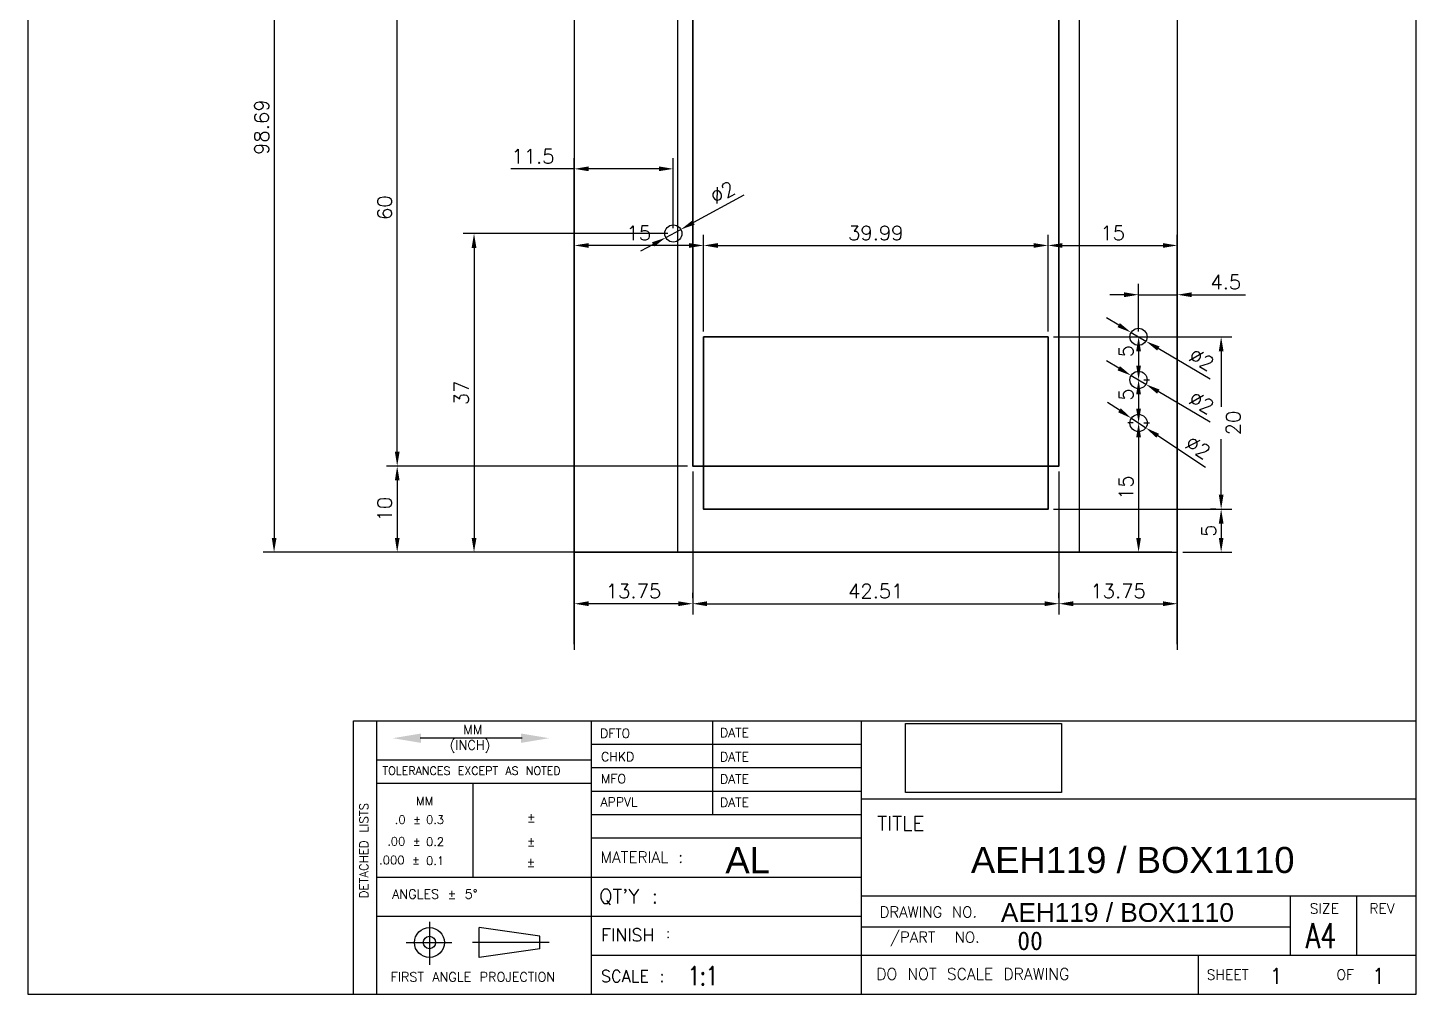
# Model space of a CAD drawing. Header units: millimetres. Extents: x 774 to 1116, y 920 to 1145.
# Drawn here: x 774 to 935.2, y 920.1 to 1032.3 of the extents above; entities that cross this region are included whole.
import ezdxf

# ---------------------------------------------------------------- set-up
doc = ezdxf.new("R2010")
doc.units = ezdxf.units.MM
for name, color, linetype, lineweight in [('CAXA0', 7, 'Continuous', 70), ('标注', 3, 'Continuous', 0), ('绘图', 7, 'Continuous', 35)]:
    doc.layers.add(name, color=color, linetype=linetype, lineweight=lineweight)
doc.styles.add('_YES', font='ROMANC.SHX', dxfattribs={"height": 1.5})
doc.styles.add('ADESK2', font='romans')
doc.styles.get("Standard").update_dxf_attribs({"font": 'txt.shx'})
doc.dimstyles.new('ISO-25', dxfattribs={"dimtxt": 2.5, "dimasz": 2, "dimexe": 1.25, "dimexo": 0.625, "dimtad": 1, "dimdsep": 46, "dimtxsty": 'Standard', "dimcen": 2.5, "dimclrt": 256, "dimadec": 0, "dimazin": 0, "dimtfac": 1, "dimtmove": 0, "dimatfit": 3, "dimfxl": 1, "dimarcsym": 0})
picture_1 = doc.add_image_def('image1.jpg', size_in_pixel=(1070, 473))

# ---------------------------------------------------------------- blocks, each defined once
blk = doc.blocks.new('*D31')
at = {"layer": 'Defpoints', "color": 0, "lineweight": 35, "transparency": 16777216}
for p in [(907.44, 1070.13), (802.6, 971.45), (907.44, 971.45)]:
    blk.add_point(p, dxfattribs=at)
at = {"layer": '标注', "color": 0, "lineweight": -2, "transparency": 16777216}
for p, q in [((906.82, 1070.13), (801.35, 1070.13)), ((802.6, 1068.47), (802.6, 973.11)), ((906.82, 971.45), (801.35, 971.45))]:
    blk.add_line(p, q, dxfattribs=at)
at = {"layer": '标注', "color": 0, "lineweight": 35, "transparency": 16777216}
for points in [[(802.33, 1068.47), (802.88, 1068.47), (802.6, 1070.13)], [(802.33, 973.11), (802.88, 973.11), (802.6, 971.45)]]:
    blk.add_solid(points, dxfattribs=at)
at = {"layer": '标注', "lineweight": 25, "transparency": 16777216, "insert": (801.15, 1020.79), "char_height": 1.667, "attachment_point": 5, "rotation": 90}
blk.add_mtext('98.69', dxfattribs=at)
blk = doc.blocks.new('*D63')
at = {"layer": 'Defpoints', "color": 0, "lineweight": 35, "transparency": 16777216}
for p in [(851.19, 981.45), (816.89, 971.45), (837.44, 971.45)]:
    blk.add_point(p, dxfattribs=at)
at = {"layer": '标注', "color": 0, "lineweight": -2, "transparency": 16777216}
for p, q in [((850.57, 981.45), (815.64, 981.45)), ((816.89, 979.78), (816.89, 973.11)), ((836.82, 971.45), (815.64, 971.45))]:
    blk.add_line(p, q, dxfattribs=at)
at = {"layer": '标注', "color": 0, "lineweight": 35, "transparency": 16777216}
for points in [[(816.62, 979.78), (817.17, 979.78), (816.89, 981.45)], [(816.62, 973.11), (817.17, 973.11), (816.89, 971.45)]]:
    blk.add_solid(points, dxfattribs=at)
at = {"layer": '标注', "lineweight": 35, "transparency": 16777216, "insert": (815.44, 976.45), "char_height": 1.667, "attachment_point": 5, "rotation": 90}
blk.add_mtext('10', dxfattribs=at)
blk = doc.blocks.new('*D64')
at = {"layer": 'Defpoints', "color": 0, "lineweight": 35, "transparency": 16777216}
for p in [(837.44, 981.45), (851.19, 981.45), (837.44, 965.47)]:
    blk.add_point(p, dxfattribs=at)
at = {"layer": '标注', "color": 0, "lineweight": -2, "transparency": 16777216}
for p, q in [((837.44, 980.82), (837.44, 964.22)), ((851.19, 980.82), (851.19, 964.22)), ((849.52, 965.47), (839.11, 965.47))]:
    blk.add_line(p, q, dxfattribs=at)
at = {"layer": '标注', "color": 0, "lineweight": 35, "transparency": 16777216}
for points in [[(839.11, 965.75), (839.11, 965.19), (837.44, 965.47)], [(849.52, 965.75), (849.52, 965.19), (851.19, 965.47)]]:
    blk.add_solid(points, dxfattribs=at)
at = {"layer": '标注', "lineweight": 35, "transparency": 16777216, "insert": (844.32, 966.93), "char_height": 1.667, "attachment_point": 5}
blk.add_mtext('13.75', dxfattribs=at)
blk = doc.blocks.new('*D65')
at = {"layer": 'Defpoints', "color": 0, "lineweight": 35, "transparency": 16777216}
for p in [(893.7, 981.45), (907.44, 971.45), (907.44, 965.47)]:
    blk.add_point(p, dxfattribs=at)
at = {"layer": '标注', "color": 0, "lineweight": -2, "transparency": 16777216}
for p, q in [((893.7, 980.82), (893.7, 964.22)), ((907.44, 970.82), (907.44, 964.22)), ((895.36, 965.47), (905.78, 965.47))]:
    blk.add_line(p, q, dxfattribs=at)
at = {"layer": '标注', "color": 0, "lineweight": 35, "transparency": 16777216}
for points in [[(895.36, 965.75), (895.36, 965.19), (893.7, 965.47)], [(905.78, 965.75), (905.78, 965.19), (907.44, 965.47)]]:
    blk.add_solid(points, dxfattribs=at)
at = {"layer": '标注', "lineweight": 35, "transparency": 16777216, "insert": (900.57, 966.93), "char_height": 1.667, "attachment_point": 5}
blk.add_mtext('13.75', dxfattribs=at)
blk = doc.blocks.new('*D66')
at = {"layer": 'Defpoints', "color": 0, "lineweight": 35, "transparency": 16777216}
for p in [(851.19, 965.47), (893.7, 965.47), (893.7, 965.47)]:
    blk.add_point(p, dxfattribs=at)
at = {"layer": '标注', "color": 0, "lineweight": -2, "transparency": 16777216}
for p, q in [((851.19, 966.1), (851.19, 966.72)), ((852.86, 965.47), (892.03, 965.47)), ((893.7, 966.1), (893.7, 966.72))]:
    blk.add_line(p, q, dxfattribs=at)
at = {"layer": '标注', "color": 0, "lineweight": 35, "transparency": 16777216}
for points in [[(852.86, 965.75), (852.86, 965.19), (851.19, 965.47)], [(892.03, 965.75), (892.03, 965.19), (893.7, 965.47)]]:
    blk.add_solid(points, dxfattribs=at)
at = {"layer": '标注', "lineweight": 35, "transparency": 16777216, "insert": (872.44, 966.93), "char_height": 1.667, "attachment_point": 5}
blk.add_mtext('42.51', dxfattribs=at)
blk = doc.blocks.new('*D67')
at = {"layer": 'Defpoints', "color": 0, "lineweight": 35, "transparency": 16777216}
for p in [(816.89, 1041.45), (851.19, 1041.45), (816.89, 981.45)]:
    blk.add_point(p, dxfattribs=at)
at = {"layer": '标注', "color": 0, "lineweight": -2, "transparency": 16777216}
for p, q in [((850.57, 1041.45), (815.64, 1041.45)), ((816.89, 983.11), (816.89, 1039.78)), ((816.27, 981.45), (815.64, 981.45))]:
    blk.add_line(p, q, dxfattribs=at)
at = {"layer": '标注', "color": 0, "lineweight": 35, "transparency": 16777216}
for points in [[(816.62, 1039.78), (817.17, 1039.78), (816.89, 1041.45)], [(816.62, 983.11), (817.17, 983.11), (816.89, 981.45)]]:
    blk.add_solid(points, dxfattribs=at)
at = {"layer": '标注', "lineweight": 35, "transparency": 16777216, "insert": (815.44, 1011.45), "char_height": 1.667, "attachment_point": 5, "rotation": 90}
blk.add_mtext('60', dxfattribs=at)
blk = doc.blocks.new('*D68')
at = {"layer": 'Defpoints', "color": 0, "lineweight": 35, "transparency": 16777216}
for p in [(892.44, 976.44), (907.44, 971.45), (912.53, 971.45)]:
    blk.add_point(p, dxfattribs=at)
at = {"layer": '标注', "color": 0, "lineweight": -2, "transparency": 16777216}
for p, q in [((893.07, 976.44), (913.78, 976.44)), ((912.53, 974.78), (912.53, 973.11)), ((908.07, 971.45), (913.78, 971.45))]:
    blk.add_line(p, q, dxfattribs=at)
at = {"layer": '标注', "color": 0, "lineweight": 35, "transparency": 16777216}
for points in [[(912.26, 974.78), (912.81, 974.78), (912.53, 976.44)], [(912.26, 973.11), (912.81, 973.11), (912.53, 971.45)]]:
    blk.add_solid(points, dxfattribs=at)
at = {"layer": '标注', "lineweight": 35, "transparency": 16777216, "insert": (911.08, 973.95), "char_height": 1.67, "attachment_point": 5, "rotation": 90}
blk.add_mtext('5', dxfattribs=at)
blk = doc.blocks.new('*D69')
at = {"layer": 'Defpoints', "color": 0, "lineweight": 35, "transparency": 16777216}
for p in [(837.44, 1007.06), (852.45, 996.45), (837.44, 960.13)]:
    blk.add_point(p, dxfattribs=at)
at = {"layer": '标注', "color": 0, "lineweight": -2, "transparency": 16777216}
for p, q in [((837.44, 960.76), (837.44, 1008.31)), ((852.45, 997.07), (852.45, 1008.31)), ((850.78, 1007.06), (839.11, 1007.06))]:
    blk.add_line(p, q, dxfattribs=at)
at = {"layer": '标注', "color": 0, "lineweight": 35, "transparency": 16777216}
for points in [[(839.11, 1007.33), (839.11, 1006.78), (837.44, 1007.06)], [(850.78, 1007.33), (850.78, 1006.78), (852.45, 1007.06)]]:
    blk.add_solid(points, dxfattribs=at)
at = {"layer": '标注', "lineweight": 35, "transparency": 16777216, "insert": (844.94, 1008.51), "char_height": 1.667, "attachment_point": 5}
blk.add_mtext('15', dxfattribs=at)
blk = doc.blocks.new('*D70')
at = {"layer": 'Defpoints', "color": 0, "lineweight": 35, "transparency": 16777216}
for p in [(907.44, 1007.06), (892.44, 996.45), (907.44, 960.13)]:
    blk.add_point(p, dxfattribs=at)
at = {"layer": '标注', "color": 0, "lineweight": -2, "transparency": 16777216}
for p, q in [((892.44, 997.07), (892.44, 1008.31)), ((907.44, 960.76), (907.44, 1008.31)), ((894.11, 1007.06), (905.78, 1007.06))]:
    blk.add_line(p, q, dxfattribs=at)
at = {"layer": '标注', "color": 0, "lineweight": 35, "transparency": 16777216}
for points in [[(894.11, 1007.33), (894.11, 1006.78), (892.44, 1007.06)], [(905.78, 1007.33), (905.78, 1006.78), (907.44, 1007.06)]]:
    blk.add_solid(points, dxfattribs=at)
at = {"layer": '标注', "lineweight": 35, "transparency": 16777216, "insert": (899.94, 1008.51), "char_height": 1.667, "attachment_point": 5}
blk.add_mtext('15', dxfattribs=at)
blk = doc.blocks.new('*D71')
at = {"layer": 'Defpoints', "color": 0, "lineweight": 35, "transparency": 16777216}
for p in [(892.44, 1007.06), (852.45, 996.45), (892.44, 996.45)]:
    blk.add_point(p, dxfattribs=at)
at = {"layer": '标注', "color": 0, "lineweight": -2, "transparency": 16777216}
for p, q in [((852.45, 997.07), (852.45, 1008.31)), ((892.44, 997.07), (892.44, 1008.31)), ((854.11, 1007.06), (890.77, 1007.06))]:
    blk.add_line(p, q, dxfattribs=at)
at = {"layer": '标注', "color": 0, "lineweight": 35, "transparency": 16777216}
for points in [[(854.11, 1007.33), (854.11, 1006.78), (852.45, 1007.06)], [(890.77, 1007.33), (890.77, 1006.78), (892.44, 1007.06)]]:
    blk.add_solid(points, dxfattribs=at)
at = {"layer": '标注', "lineweight": 35, "transparency": 16777216, "insert": (872.44, 1008.51), "char_height": 1.667, "attachment_point": 5}
blk.add_mtext('39.99', dxfattribs=at)
blk = doc.blocks.new('*D72')
at = {"layer": 'Defpoints', "color": 0, "lineweight": 35, "transparency": 16777216}
for p in [(892.44, 996.45), (912.53, 996.45), (912.53, 976.44)]:
    blk.add_point(p, dxfattribs=at)
at = {"layer": '标注', "color": 0, "lineweight": -2, "transparency": 16777216}
for p, q in [((893.07, 996.45), (913.78, 996.45)), ((912.53, 994.78), (912.53, 988.32)), ((912.53, 978.11), (912.53, 984.57)), ((911.91, 976.44), (911.28, 976.44))]:
    blk.add_line(p, q, dxfattribs=at)
at = {"layer": '标注', "color": 0, "lineweight": 35, "transparency": 16777216}
for points in [[(912.26, 994.78), (912.81, 994.78), (912.53, 996.45)], [(912.26, 978.11), (912.81, 978.11), (912.53, 976.44)]]:
    blk.add_solid(points, dxfattribs=at)
at = {"layer": '标注', "lineweight": 35, "transparency": 16777216, "insert": (913.95, 986.44), "char_height": 1.667, "attachment_point": 5, "rotation": 90}
blk.add_mtext('20', dxfattribs=at)
blk = doc.blocks.new('*D88')
at = {"layer": 'Defpoints', "color": 0, "lineweight": 35, "transparency": 16777216}
for p in [(849.82, 1008.92), (848.06, 1007.97)]:
    blk.add_point(p, dxfattribs=at)
at = {"layer": '标注', "color": 0, "lineweight": -2, "transparency": 16777216}
for p, q in [((857.14, 1012.88), (851.29, 1009.72)), ((848.06, 1007.97), (849.82, 1008.92)), ((846.59, 1007.18), (845.13, 1006.39))]:
    blk.add_line(p, q, dxfattribs=at)
at = {"layer": '标注', "color": 0, "lineweight": 35, "transparency": 16777216}
for points in [[(851.15, 1009.96), (851.42, 1009.47), (849.82, 1008.92)], [(846.46, 1007.42), (846.73, 1006.93), (848.06, 1007.97)]]:
    blk.add_solid(points, dxfattribs=at)
at = {"layer": '标注', "lineweight": 25, "transparency": 16777216, "insert": (854.67, 1013.21), "char_height": 1.667, "attachment_point": 5, "rotation": 28.4135}
blk.add_mtext('∅2', dxfattribs=at)
blk = doc.blocks.new('*D89')
at = {"layer": 'Defpoints', "color": 0, "lineweight": 35, "transparency": 16777216}
for p in [(848.94, 1008.45), (825.81, 971.45), (836.82, 971.45)]:
    blk.add_point(p, dxfattribs=at)
at = {"layer": '标注', "color": 0, "lineweight": -2, "transparency": 16777216}
for p, q in [((848.31, 1008.45), (824.56, 1008.45)), ((825.81, 1006.78), (825.81, 973.11)), ((836.19, 971.45), (824.56, 971.45))]:
    blk.add_line(p, q, dxfattribs=at)
at = {"layer": '标注', "color": 0, "lineweight": 35, "transparency": 16777216}
for points in [[(825.53, 1006.78), (826.09, 1006.78), (825.81, 1008.45)], [(825.53, 973.11), (826.09, 973.11), (825.81, 971.45)]]:
    blk.add_solid(points, dxfattribs=at)
at = {"layer": '标注', "lineweight": 35, "transparency": 16777216, "insert": (824.35, 989.95), "char_height": 1.667, "attachment_point": 5, "rotation": 90}
blk.add_mtext('37', dxfattribs=at)
blk = doc.blocks.new('*D90')
at = {"layer": 'Defpoints', "color": 0, "lineweight": 35, "transparency": 16777216}
for p in [(837.44, 1015.95), (848.94, 1008.45), (837.44, 960.13)]:
    blk.add_point(p, dxfattribs=at)
at = {"layer": '标注', "color": 0, "lineweight": -2, "transparency": 16777216}
for p, q in [((837.44, 960.76), (837.44, 1017.2)), ((848.94, 1009.07), (848.94, 1017.2)), ((837.44, 1015.95), (830.08, 1015.95)), ((847.27, 1015.95), (839.11, 1015.95))]:
    blk.add_line(p, q, dxfattribs=at)
at = {"layer": '标注', "color": 0, "lineweight": 35, "transparency": 16777216}
for points in [[(839.11, 1016.23), (839.11, 1015.68), (837.44, 1015.95)], [(847.27, 1016.23), (847.27, 1015.68), (848.94, 1015.95)]]:
    blk.add_solid(points, dxfattribs=at)
at = {"layer": '标注', "lineweight": 35, "transparency": 16777216, "insert": (832.65, 1017.41), "char_height": 1.667, "attachment_point": 5}
blk.add_mtext('11.5', dxfattribs=at)
blk = doc.blocks.new('*D92')
at = {"layer": 'Defpoints', "color": 0, "lineweight": 35, "transparency": 16777216}
for p in [(902.11, 987), (903.78, 985.89)]:
    blk.add_point(p, dxfattribs=at)
at = {"layer": '标注', "color": 0, "lineweight": -2, "transparency": 16777216}
for p, q in [((900.72, 987.92), (899.33, 988.84)), ((902.11, 987), (903.78, 985.89)), ((910.71, 981.3), (905.17, 984.97))]:
    blk.add_line(p, q, dxfattribs=at)
at = {"layer": '标注', "color": 0, "lineweight": 35, "transparency": 16777216}
for points in [[(900.88, 988.15), (900.57, 987.69), (902.11, 987)], [(905.32, 985.2), (905.02, 984.74), (903.78, 985.89)]]:
    blk.add_solid(points, dxfattribs=at)
at = {"layer": '标注', "lineweight": 25, "transparency": 16777216, "insert": (909.84, 983.62), "char_height": 1.667, "attachment_point": 5, "rotation": 326.4555}
blk.add_mtext('∅2', dxfattribs=at)
blk = doc.blocks.new('*D93')
at = {"layer": 'Defpoints', "color": 0, "lineweight": 35, "transparency": 16777216}
for p in [(902.95, 986.45), (902.95, 971.45), (906.82, 971.45)]:
    blk.add_point(p, dxfattribs=at)
at = {"layer": '标注', "color": 0, "lineweight": -2, "transparency": 16777216}
for p, q in [((903.57, 986.45), (904.2, 986.45)), ((902.95, 984.78), (902.95, 973.11)), ((906.19, 971.45), (901.7, 971.45))]:
    blk.add_line(p, q, dxfattribs=at)
at = {"layer": '标注', "color": 0, "lineweight": 35, "transparency": 16777216}
for points in [[(902.67, 984.78), (903.22, 984.78), (902.95, 986.45)], [(902.67, 973.11), (903.22, 973.11), (902.95, 971.45)]]:
    blk.add_solid(points, dxfattribs=at)
at = {"layer": '标注', "lineweight": 35, "transparency": 16777216, "insert": (901.49, 978.95), "char_height": 1.667, "attachment_point": 5, "rotation": 90}
blk.add_mtext('15', dxfattribs=at)
blk = doc.blocks.new('*D96')
at = {"layer": 'Defpoints', "color": 0, "lineweight": 35, "transparency": 16777216}
for p in [(902.08, 991.96), (903.8, 990.94)]:
    blk.add_point(p, dxfattribs=at)
at = {"layer": '标注', "color": 0, "lineweight": -2, "transparency": 16777216}
for p, q in [((900.65, 992.8), (899.21, 993.65)), ((902.08, 991.96), (903.8, 990.94)), ((911.26, 986.54), (905.24, 990.09))]:
    blk.add_line(p, q, dxfattribs=at)
at = {"layer": '标注', "color": 0, "lineweight": 35, "transparency": 16777216}
for points in [[(900.79, 993.04), (900.5, 992.56), (902.08, 991.96)], [(905.38, 990.33), (905.1, 989.85), (903.8, 990.94)]]:
    blk.add_solid(points, dxfattribs=at)
at = {"layer": '标注', "lineweight": 25, "transparency": 16777216, "insert": (910.26, 988.82), "char_height": 1.667, "attachment_point": 5, "rotation": 329.4654}
blk.add_mtext('∅2', dxfattribs=at)
blk = doc.blocks.new('*D97')
at = {"layer": 'Defpoints', "color": 0, "lineweight": 35, "transparency": 16777216}
for p in [(902.94, 991.45), (902.95, 986.45), (902.95, 986.45)]:
    blk.add_point(p, dxfattribs=at)
at = {"layer": '标注', "color": 0, "lineweight": -2, "transparency": 16777216}
for p, q in [((903.57, 991.45), (904.2, 991.45)), ((902.95, 989.78), (902.95, 988.11)), ((902.32, 986.45), (901.7, 986.45))]:
    blk.add_line(p, q, dxfattribs=at)
at = {"layer": '标注', "color": 0, "lineweight": 35, "transparency": 16777216}
for points in [[(902.67, 989.78), (903.22, 989.78), (902.95, 991.45)], [(902.67, 988.11), (903.22, 988.11), (902.95, 986.45)]]:
    blk.add_solid(points, dxfattribs=at)
at = {"layer": '标注', "lineweight": 35, "transparency": 16777216, "insert": (901.49, 989.75), "char_height": 1.67, "attachment_point": 5, "rotation": 90}
blk.add_mtext('5', dxfattribs=at)
blk = doc.blocks.new('*D100')
at = {"layer": 'Defpoints', "color": 0, "lineweight": 35, "transparency": 16777216}
for p in [(902.08, 996.96), (903.8, 995.94)]:
    blk.add_point(p, dxfattribs=at)
at = {"layer": '标注', "color": 0, "lineweight": -2, "transparency": 16777216}
for p, q in [((900.64, 997.8), (899.21, 998.65)), ((902.08, 996.96), (903.8, 995.94)), ((911.25, 991.55), (905.24, 995.09))]:
    blk.add_line(p, q, dxfattribs=at)
at = {"layer": '标注', "color": 0, "lineweight": 35, "transparency": 16777216}
for points in [[(900.78, 998.04), (900.5, 997.57), (902.08, 996.96)], [(905.38, 995.33), (905.1, 994.86), (903.8, 995.94)]]:
    blk.add_solid(points, dxfattribs=at)
at = {"layer": '标注', "lineweight": 25, "transparency": 16777216, "insert": (910.26, 993.82), "char_height": 1.667, "attachment_point": 5, "rotation": 329.4654}
blk.add_mtext('∅2', dxfattribs=at)
blk = doc.blocks.new('*D101')
at = {"layer": 'Defpoints', "color": 0, "lineweight": 35, "transparency": 16777216}
for p in [(907.44, 1001.34), (902.94, 996.45), (907.44, 985.2)]:
    blk.add_point(p, dxfattribs=at)
at = {"layer": '标注', "color": 0, "lineweight": -2, "transparency": 16777216}
for p, q in [((902.94, 997.07), (902.94, 1002.59)), ((907.44, 985.82), (907.44, 1002.59)), ((901.27, 1001.34), (899.61, 1001.34)), ((902.94, 1001.34), (907.44, 1001.34)), ((909.11, 1001.34), (915.36, 1001.34))]:
    blk.add_line(p, q, dxfattribs=at)
at = {"layer": '标注', "color": 0, "lineweight": 35, "transparency": 16777216}
for points in [[(901.27, 1001.62), (901.27, 1001.06), (902.94, 1001.34)], [(909.11, 1001.62), (909.11, 1001.06), (907.44, 1001.34)]]:
    blk.add_solid(points, dxfattribs=at)
at = {"layer": '标注', "lineweight": 35, "transparency": 16777216, "insert": (913.07, 1002.8), "char_height": 1.667, "attachment_point": 5}
blk.add_mtext('4.5', dxfattribs=at)
blk = doc.blocks.new('*D102')
at = {"layer": 'Defpoints', "color": 0, "lineweight": 35, "transparency": 16777216}
for p in [(902.94, 996.45), (902.95, 991.45), (902.95, 991.45)]:
    blk.add_point(p, dxfattribs=at)
at = {"layer": '标注', "color": 0, "lineweight": -2, "transparency": 16777216}
for p, q in [((903.56, 996.45), (904.2, 996.45)), ((902.95, 994.78), (902.95, 993.11)), ((903.57, 991.45), (904.2, 991.45))]:
    blk.add_line(p, q, dxfattribs=at)
at = {"layer": '标注', "color": 0, "lineweight": 35, "transparency": 16777216}
for points in [[(902.67, 994.78), (903.22, 994.78), (902.95, 996.45)], [(902.67, 993.11), (903.22, 993.11), (902.95, 991.45)]]:
    blk.add_solid(points, dxfattribs=at)
at = {"layer": '标注', "lineweight": 35, "transparency": 16777216, "insert": (901.49, 994.78), "char_height": 1.67, "attachment_point": 5, "rotation": 90}
blk.add_mtext('5', dxfattribs=at)

msp = doc.modelspace()

# ---------------------------------------------------------------- linework, layer by layer
at = {"layer": 'CAXA0', "color": 0, "lineweight": 25}
for p, q in [((774.009, 1144.519), (774.009, 920.138)), ((935.176, 920.138), (935.176, 1144.449)), ((774.009, 1120.433), (774.009, 920.138)), ((774.009, 1120.433), (774.009, 920.138)), ((814.528, 920.138), (814.528, 951.888)), ((839.396, 951.888), (839.396, 920.138)), ((853.524, 941.002), (853.524, 951.888)), ((870.769, 920.138), (870.769, 951.888)), ((831.388, 949.858), (819.57, 949.858)), ((839.396, 949.166), (870.769, 949.166)), ((814.528, 947.352), (839.396, 947.352)), ((839.396, 946.445), (870.769, 946.445)), ((814.528, 944.631), (839.396, 944.631)), ((825.72, 933.745), (825.72, 944.631)), ((839.396, 943.723), (870.769, 943.723)), ((870.769, 942.816), (935.176, 942.816)), ((839.396, 941.002), (870.769, 941.002)), ((839.396, 938.281), (870.769, 938.281)), ((814.528, 933.745), (870.769, 933.745)), ((870.769, 931.568), (935.176, 931.568)), ((920.596, 924.674), (920.596, 931.568)), ((928.282, 924.674), (928.282, 931.568)), ((814.528, 929.209), (870.769, 929.209)), ((820.631, 928.548), (820.631, 923.534)), ((826.421, 924.402), (826.421, 927.874)), ((833.464, 926.862), (826.421, 927.874)), ((833.464, 925.414), (833.464, 926.862)), ((870.769, 927.955), (920.596, 927.955)), ((817.93, 926.138), (823.237, 926.138)), ((834.526, 926.138), (825.649, 926.138)), ((833.464, 925.414), (826.421, 924.402)), ((839.396, 924.674), (870.769, 924.674)), ((870.769, 924.674), (935.176, 924.674)), ((909.901, 920.138), (909.901, 924.674)), ((774.009, 920.138), (935.176, 920.138))]:
    msp.add_line(p, q, dxfattribs=at)
at = {"layer": 'CAXA0', "color": 0, "linetype": 'Continuous', "lineweight": 25}
for p, q in [((811.806, 920.138), (811.806, 951.888)), ((811.806, 951.888), (935.176, 951.888))]:
    msp.add_line(p, q, dxfattribs=at)
at = {"layer": 'CAXA0', "color": 0, "lineweight": 25}
for radius in [1.737, 0.724]:
    msp.add_circle((820.631, 926.138), radius, dxfattribs=at)
for points in [[(819.652, 949.313), (819.652, 950.402), (816.386, 949.858)], [(831.26, 950.402), (831.26, 949.313), (834.526, 949.858)]]:
    msp.add_solid(points, dxfattribs=at)
at = {"layer": '标注', "color": 0, "lineweight": 25}
for p, q in [((837.442, 1070.134), (837.442, 960.134)), ((849.442, 1070.134), (849.442, 971.448)), ((896.067, 1070.134), (896.067, 971.448)), ((907.442, 1070.134), (907.442, 960.134)), ((837.442, 971.448), (907.442, 971.448))]:
    msp.add_line(p, q, dxfattribs=at)
at = {"layer": '标注', "color": 2, "lineweight": 35}
msp.add_lwpolyline([(851.191, 1041.451), (893.697, 1041.451), (893.697, 981.447), (851.191, 981.447)], close=True, dxfattribs=at)
at = {"layer": '标注', "color": 1, "lineweight": 35}
msp.add_lwpolyline([(852.446, 996.446), (892.441, 996.446), (892.441, 976.444), (852.446, 976.444)], close=True, dxfattribs=at)
at = {"layer": '绘图', "color": 4, "lineweight": 25}
msp.add_circle((848.94, 1008.447), 1, dxfattribs=at)
at = {"layer": '绘图', "color": 1, "lineweight": 25}
for centre in [(902.939, 996.45), (902.943, 991.449), (902.947, 986.446)]:
    msp.add_circle(centre, 1, dxfattribs=at)

# ---------------------------------------------------------------- texts
at = {"layer": 'CAXA0', "color": 0, "lineweight": 25}
for s, height, p in [('MM', 1.0886, (824.553, 950.34)), ('DFTO', 1.0581, (840.438, 949.896)), ('(INCH)', 1.0886, (822.987, 948.527)), ('CHKD', 1.0581, (840.556, 947.186)), ('TOLERANCES EXCEPT AS NOTED', 0.94342, (815.186, 945.617)), ('MFO', 1.0581, (840.546, 944.62)), ('MM ', 0.9797, (819.077, 942.077)), ('APPVL', 1.0581, (840.499, 941.931)), ('.0 %%P ', 0.9797, (816.607, 939.908)), ('0.3', 0.9797, (820.237, 939.908)), (' %%P', 1.0886, (830.974, 940.119)), ('TITLE', 1.6764, (872.612, 939.131)), ('.00 %%P ', 0.9797, (815.731, 937.391)), ('0.2', 0.9797, (820.237, 937.35)), (' %%P', 1.0886, (830.958, 937.323)), ('MATERIAL :', 1.303, (840.492, 935.4)), ('.000 %%P ', 0.9797, (814.796, 935.222)), ('0.1', 0.9797, (820.237, 935.141)), (' %%P', 1.0886, (830.928, 934.912)), ('ANGLES %%P 5%%d', 1.08856, (816.296, 931.222)), ("QT'Y :", 1.6459, (840.331, 930.688)), ('DRAWING NO.', 1.25647, (872.897, 929.06)), ('FINISH', 1.4696, (840.564, 926.281)), ('/PART  NO.', 1.2565, (874.081, 926.128)), ('FIRST ANGLE PROJECTION', 1.08856, (816.121, 921.6)), ('SCALE :', 1.3716, (840.534, 921.555)), ('DO NOT SCALE DRAWING', 1.3226, (872.499, 921.823))]:
    msp.add_text(s, height=height, dxfattribs=at).set_placement(p)
for s, height, style, p in [('DATE', 1.0613, 'ADESK2', (854.355, 949.971)), ('DATE', 1.0613, 'ADESK2', (854.355, 947.173)), ('DATE', 1.0613, 'ADESK2', (854.355, 944.582)), ('DATE', 1.0613, 'ADESK2', (854.355, 941.887)), ('SIZE', 1.1793, 'ADESK2', (922.814, 929.498)), ('REV', 1.1793, 'ADESK2', (929.743, 929.498)), (':', 1.134, '_YES', (848.1, 926.683)), ('SHEET', 1.1793, 'ADESK2', (910.859, 921.816)), ('OF', 1.1793, 'ADESK2', (925.92, 921.823))]:
    msp.add_text(s, height=height, dxfattribs=dict(at, style=style)).set_placement(p)
msp.add_text('DETACHED LISTS', height=0.99785, rotation=90, dxfattribs=at).set_placement((813.517, 931.276))
at = {"layer": 'CAXA0', "color": 0, "lineweight": 25, "width": 0.75}
msp.add_text('A4', height=2.9028, dxfattribs=at).set_placement((922.35, 925.495))
at = {"layer": 'CAXA0', "color": 0, "lineweight": 25}
for s, insert, char_height, width, attachment_point in [('{\\fArial|b0|i0|c0|p34;AL}', (857.572, 935.702), 3.02377, 65.93676, 5), ('{\\fArial|b0|i0|c0|p34;AEH119 / BOX1110}', (902.269, 935.702), 3.02377, 65.93676, 5), ('{\\fArial|b0|i0|c0|p32;AEH119 / BOX1110}', (886.969, 930.717), 2.17712, 65.073, 1), ('{\\fSimSun|b0|i0|c134|p2;00}', (888.872, 927.437), 2.17712, 65.073, 1)]:
    msp.add_mtext(s, dxfattribs=dict(at, insert=insert, char_height=char_height, width=width, attachment_point=attachment_point))
at = {"layer": 'CAXA0', "color": 0, "lineweight": 25, "width": 0.75}
msp.add_attdef('1:1', (850.616, 921.192), '', height=2.177, dxfattribs=at)
at = {"layer": 'CAXA0', "color": 0, "lineweight": 25}
for p, s in [((918.131, 921.344), 'X'), ((930.019, 921.344), 'Y')]:
    msp.add_attdef('1', p, s, height=1.814, dxfattribs=at)

# ---------------------------------------------------------------- dimensions: what is measured, and where the dimension line sits
at = {"layer": '标注', "lineweight": 25}
dim = msp.add_linear_dim(base=(802.604, 971.448), p1=(907.442, 1070.134), p2=(907.442, 971.448), angle=90, dimstyle='ISO-25', override={"dimtxt": 1.6667, "dimasz": 1.6667, "dimgap": 0.6245}, dxfattribs=at)
dim.commit()
dim.dimension.update_dxf_attribs({"geometry": '*D31', "text_midpoint": (802.604, 1020.791), "dimtype": 160})
at = {"layer": '标注', "lineweight": 35}
for base, p1, p2, picture, middle in [((816.894, 1041.451), (816.894, 981.447), (851.191, 1041.451), '*D67', (815.436, 1011.449)), ((825.809, 971.448), (848.94, 1008.447), (836.817, 971.448), '*D89', (824.351, 989.947)), ((816.894, 971.448), (851.191, 981.447), (837.442, 971.448), '*D63', (815.436, 976.447)), ((912.534, 971.448), (892.441, 976.444), (907.442, 971.448), '*D68', (911.076, 973.946))]:
    dim = msp.add_linear_dim(base=base, p1=p1, p2=p2, angle=90, dimstyle='ISO-25', override={"dimtxt": 1.6667, "dimasz": 1.6667, "dimgap": 0.6245}, dxfattribs=at)
    dim.commit()
    dim.dimension.update_dxf_attribs({"geometry": picture, "text_midpoint": middle})
dim = msp.add_linear_dim(base=(837.442, 1015.955), p1=(848.94, 1008.447), p2=(837.442, 960.134), dimstyle='ISO-25', override={"dimtxt": 1.6667, "dimasz": 1.6667, "dimgap": 0.6245}, dxfattribs=at)
dim.commit()
dim.dimension.update_dxf_attribs({"geometry": '*D90', "text_midpoint": (832.651, 1015.955), "dimtype": 160})
at = {"layer": '标注', "lineweight": 25}
for p1, p2, picture, middle in [((848.06, 1007.971), (849.819, 1008.923), '*D88', (855.366, 1011.924)), ((902.078, 996.958), (903.801, 995.942), '*D100', (909.52, 992.568)), ((902.082, 991.957), (903.804, 990.941), '*D96', (909.523, 987.567)), ((902.113, 986.999), (903.78, 985.893), '*D92', (909.036, 982.409))]:
    dim = msp.add_diameter_dim_2p(p1=p1, p2=p2, dimstyle='ISO-25', override={"dimtxt": 1.6667, "dimasz": 1.6667, "dimgap": 0.6245}, dxfattribs=at)
    dim.commit()
    dim.dimension.update_dxf_attribs({"geometry": picture, "text_midpoint": middle, "dimtype": 163})
at = {"layer": '标注', "lineweight": 35}
for base, p1, p2, picture, middle in [((837.442, 1007.055), (852.446, 996.446), (837.442, 960.134), '*D69', (844.944, 1008.513)), ((892.4414, 1007.0551), (852.44642, 996.44559), (892.4414, 996.44559), '*D71', (872.44391, 1008.51295)), ((907.442, 1007.055), (892.441, 996.446), (907.442, 960.134), '*D70', (899.942, 1008.513)), ((907.442, 1001.34), (902.939, 996.45), (907.442, 985.196), '*D101', (913.067, 1002.798)), ((837.442, 965.471), (851.191, 981.447), (837.442, 981.447), '*D64', (844.317, 966.929)), ((907.4423, 965.4712), (893.6967, 981.4468), (907.4423, 971.4475), '*D65', (900.5695, 966.929)), ((893.697, 965.471), (851.191, 965.471), (893.697, 965.471), '*D66', (872.444, 966.929))]:
    dim = msp.add_linear_dim(base=base, p1=p1, p2=p2, dimstyle='ISO-25', override={"dimtxt": 1.6667, "dimasz": 1.6667, "dimgap": 0.6245}, dxfattribs=at)
    dim.commit()
    dim.dimension.update_dxf_attribs({"geometry": picture, "text_midpoint": middle})
for base, p1, p2, override, picture, middle in [((912.534, 996.446), (912.534, 976.444), (892.441, 996.446), {"dimtxt": 1.6667, "dimasz": 1.6667, "dimgap": 0.6245, "dimtmove": 2}, '*D72', (913.949, 986.445)), ((902.946, 991.447), (902.939, 996.45), (902.946, 991.447), {"dimtxt": 1.6667, "dimasz": 1.6667, "dimgap": 0.6245}, '*D102', (902.946, 994.783)), ((902.947, 986.446), (902.943, 991.449), (902.947, 986.446), {"dimtxt": 1.6667, "dimasz": 1.6667, "dimgap": 0.6245, "dimtmove": 2}, '*D97', (901.489, 989.751)), ((902.947, 971.448), (902.947, 986.446), (906.817, 971.448), {"dimtxt": 1.6667, "dimasz": 1.6667, "dimgap": 0.6245}, '*D93', (902.947, 978.947))]:
    dim = msp.add_linear_dim(base=base, p1=p1, p2=p2, angle=90, dimstyle='ISO-25', override=override, dxfattribs=at)
    dim.commit()
    dim.dimension.update_dxf_attribs({"geometry": picture, "text_midpoint": middle, "dimtype": 160})

# ---------------------------------------------------------------- pictures from other files: only their frames are drawn
at = {"layer": '绘图', "lineweight": 25}
image = msp.add_image(picture_1, insert=(875.897, 943.549), size_in_units=(18.119, 8.009), dxfattribs=at)
image.dxf.flags = 7

doc.saveas('drawing.dxf')
